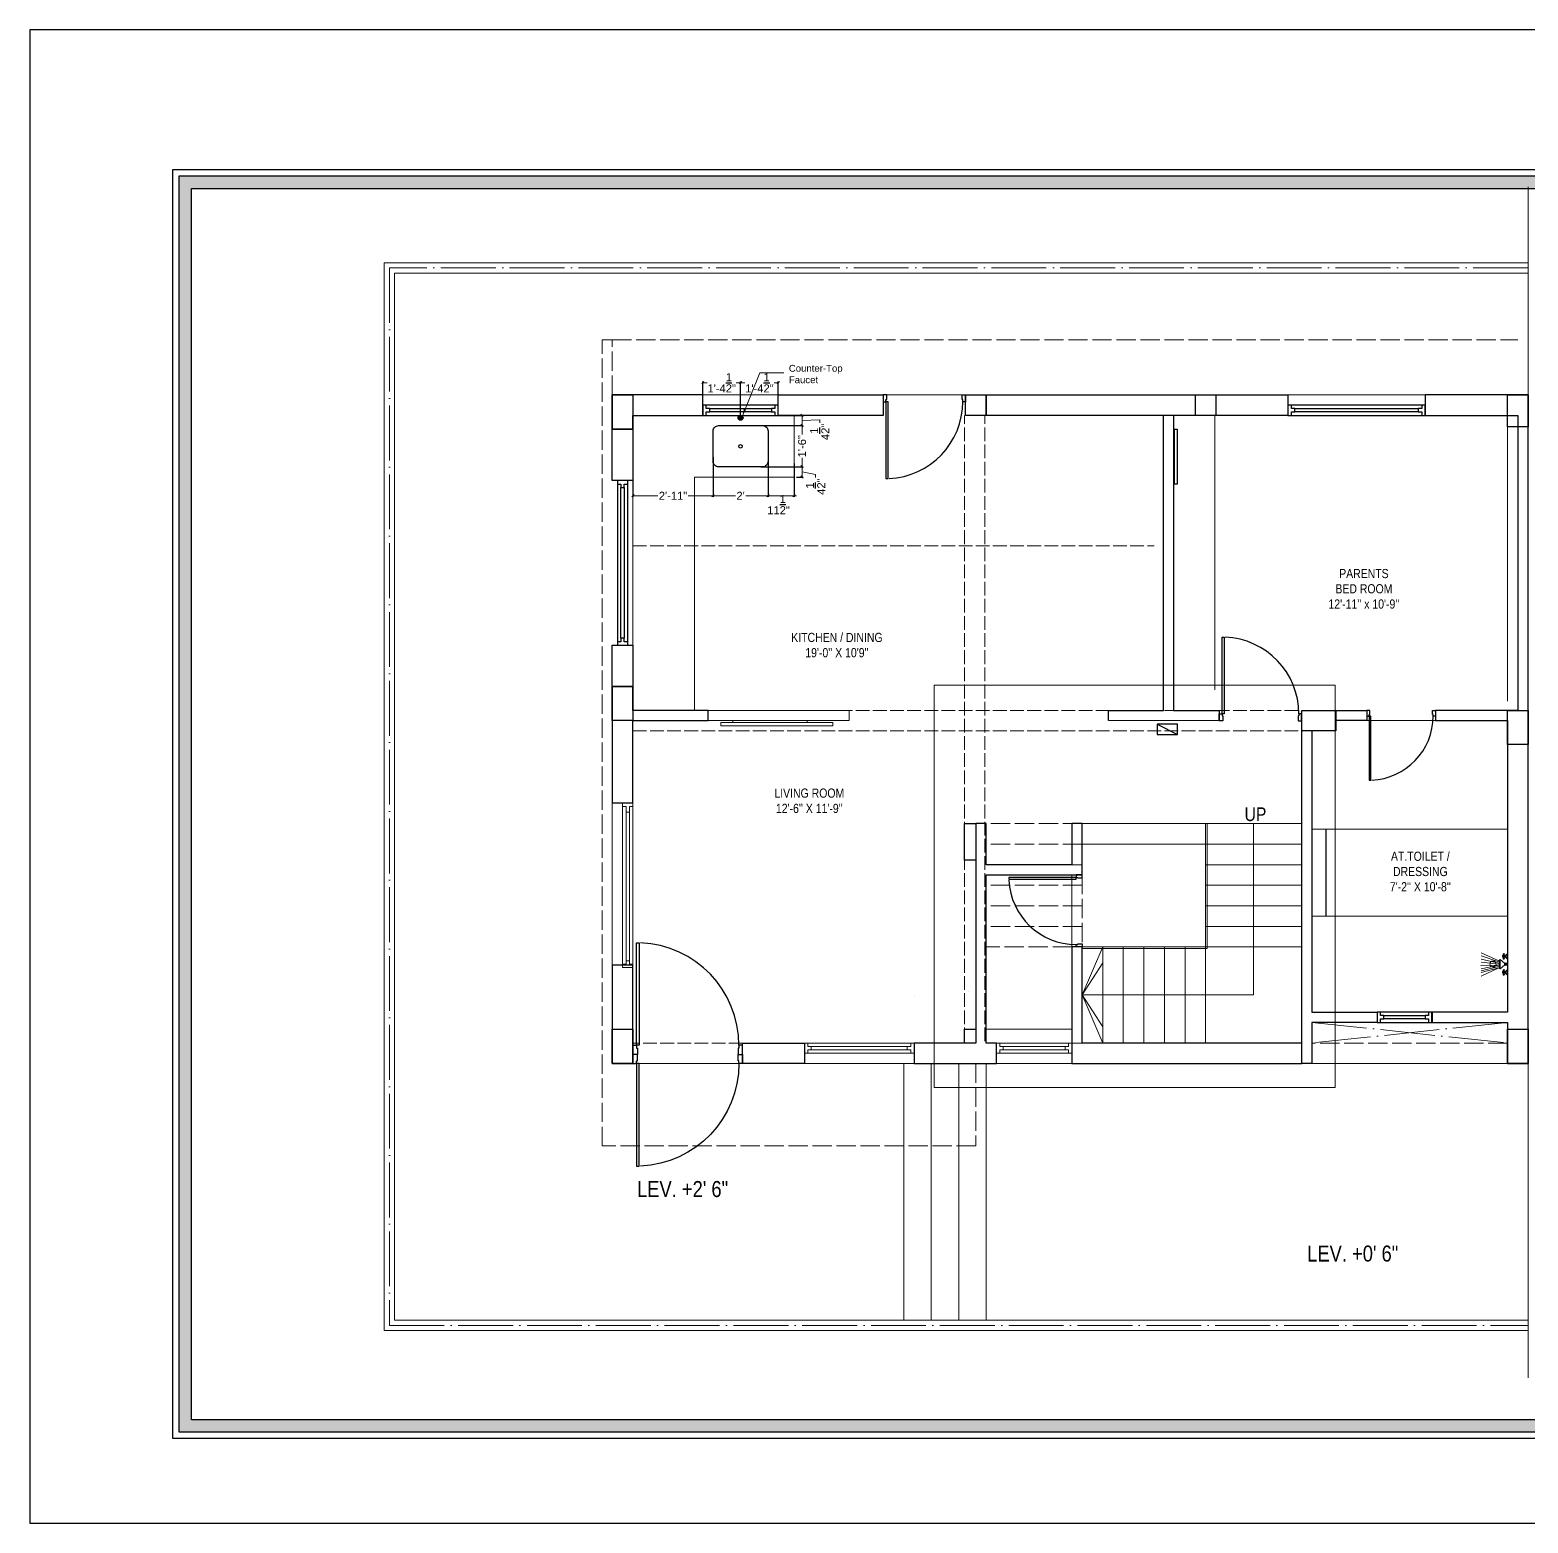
# Model space of a CAD drawing. Header units: millimetres. Extents: x 35877 to 3066687, y -650199 to -40525.
# Drawn here: x 147264 to 147919, y -177737 to -177084 of the extents above; entities that cross this region are included whole.
import ezdxf

# ---------------------------------------------------------------- set-up
doc = ezdxf.new("R2010")
doc.units = ezdxf.units.MM
doc.header["$MEASUREMENT"] = 0
doc.header["$PDMODE"] = 35
doc.linetypes.add('ACAD_ISO02W100', pattern=[15, 12, -3])
doc.linetypes.add('ACAD_ISO04W100', pattern=[30, 24, -3, 0, -3])
doc.layers.get('Defpoints').update_dxf_attribs({"color": 220})
for name, color, linetype in [('AR DOOR', 40, 'Continuous'), ('AR ELE-5', 134, 'Continuous'), ('GROUND FLOOR  ( Text )', 251, 'Continuous')]:
    doc.layers.add(name, color=color, linetype=linetype)
for name, color, linetype, lineweight in [('CENTERLINE ( COLUMN ) ~ DIM', 7, 'Continuous', 9), ('COLUMN', 1, 'Continuous', 30), ('dim05', 1, 'Continuous', 13), ('FIRST FLOOR ( TEXT )', 7, 'Continuous', 9), ('FUR', 250, 'Continuous', 0), ('FURNITURE', 32, 'Continuous', 9), ('GROUND FLOOR', 7, 'Continuous', 9), ('GROUND FLOOR  ( HATCH )', 251, 'Continuous', 9), ('GROUND FLOOR  ( PLINE )', 251, 'Continuous', 30), ('GROUND FLOOR ( DW_RAIL )', 7, 'Continuous', 9), ('GROUND FLOOR ( STAIR )', 251, 'Continuous', 9), ('Labelling', 1, 'Continuous', 25), ('NAME PLATE', 7, 'Continuous', 25), ('UTILITY', 48, 'Continuous', 9), ('wall', 7, 'Continuous', 30), ('XX~SLAB ( BEAM )~ ( DIM )', 7, 'Continuous', 9)]:
    doc.layers.add(name, color=color, linetype=linetype, lineweight=lineweight)
doc.layers.add('PDF_INT-ELEC SWITCH BOARD', color=7, linetype='Continuous', true_color=0x00751d)
doc.layers.add('XX~SLAB ( PLINE )', color=251, linetype='Continuous', plot=False)
doc.styles.add('Arial', font='arial.ttf')
doc.styles.add("Cn_BT_0'-0", font='swissc.ttf')
doc.styles.add('Cn_BT_9 ( BOLD )', font='swisscb.ttf', dxfattribs={"height": 9})
doc.styles.add('KATHA', font='swissc.ttf')
doc.styles.get("Standard").update_dxf_attribs({"font": 'arial.ttf', "height": 6})
doc.styles.add('style4', font='ARIALN.TTF')
doc.dimstyles.new('Cn_BT_9 ( BOLD )', dxfattribs={"dimtxt": 9, "dimasz": 5, "dimexe": 1.5, "dimexo": 0, "dimgap": 0.09, "dimtad": 0, "dimzin": 3, "dimdsep": 46, "dimlunit": 4, "dimtxsty": 'Cn_BT_9 ( BOLD )', "dimblk": 'DOT', "dimcen": 0.09, "dimdle": 1.5, "dimclrd": 251, "dimclre": 251, "dimclrt": 5, "dimadec": 0, "dimazin": 0, "dimtfac": 0.75, "dimtofl": 0, "dimtmove": 0, "dimatfit": 3, "dimfxl": 0, "dimtolj": 1, "dimtzin": 0, "dimlwd": 15, "dimlwe": 15, "dimarcsym": 0})
doc.dimstyles.new('ISO-25', dxfattribs={"dimtxt": 2.5, "dimasz": 1, "dimexe": 0.5, "dimexo": 1, "dimtad": 0, "dimdec": 1, "dimlunit": 4, "dimtxsty": 'Standard', "dimblk": 'OBLIQUE', "dimcen": 2.5, "dimclrd": 1, "dimclre": 1, "dimclrt": 5, "dimadec": 0, "dimazin": 0, "dimtfac": 1, "dimtdec": 1, "dimtmove": 0, "dimatfit": 3, "dimfxl": 1, "dimlwd": -1, "dimarcsym": 0})

# ---------------------------------------------------------------- blocks, each defined once
blk = doc.blocks.new('LAYOUT FILE')
at = {"layer": 'NAME PLATE', "true_color": 0xd39e00}
h = blk.add_hatch(color=42, dxfattribs=at)
h.paths.add_polyline_path([(3346889.83, -513806.18), (3346889.83, -514260.7), (3347535.56, -514260.7), (3347535.56, -513806.18)])
h.paths.add_polyline_path([(3346894.36, -513810.71), (3347531.03, -513810.71), (3347531.03, -514256.17), (3346894.36, -514256.17)], flags=16)
at = {"layer": 'NAME PLATE', "color": 42, "true_color": 0xd39e00}
for points in [[(3346887.56, -513803.91), (3347537.83, -513803.91), (3347537.83, -514262.96), (3346887.56, -514262.96)], [(3346889.83, -513806.18), (3347535.56, -513806.18), (3347535.56, -514260.7), (3346889.83, -514260.7)], [(3346894.36, -513810.71), (3347531.03, -513810.71), (3347531.03, -514256.17), (3346894.36, -514256.17)]]:
    blk.add_lwpolyline(points, close=True, dxfattribs=at)
blk = doc.blocks.new('*U116')
for points in [[(-40, 0), (0, 0), (0, 30), (10, 30), (10, 100), (-40, 100)], [(0, 0), (0, -1120), (30, -1120), (30, 0)], [(1160, 0), (1120, 0), (1120, 30), (1110, 30), (1110, 100), (1160, 100)]]:
    blk.add_lwpolyline(points, close=True)
at = {"layer": 'AR ELE-5', "linetype": 'ByBlock', "ltscale": 15}
blk.add_arc((-2, 1), 1122, 272.373, 359.9653, dxfattribs=at)
blk = doc.blocks.new('*U18')
for points in [[(0, 0), (0, 1120), (-30, 1120), (-30, 0)], [(40, 0), (0, 0), (0, -30), (-10, -30), (-10, -100), (40, -100)], [(-1160, 0), (-1120, 0), (-1120, -30), (-1110, -30), (-1110, -100), (-1160, -100)]]:
    blk.add_lwpolyline(points, close=True)
at = {"layer": 'AR ELE-5', "linetype": 'ByBlock', "ltscale": 15}
blk.add_arc((2, -1), 1122, 92.373, 179.9653, dxfattribs=at)
blk = doc.blocks.new('*U20')
for points in [[(0, 0), (0, 1120), (30, 1120), (30, 0)], [(-40, 0), (0, 0), (0, -30), (10, -30), (10, -100), (-40, -100)], [(1160, 0), (1120, 0), (1120, -30), (1110, -30), (1110, -100), (1160, -100)]]:
    blk.add_lwpolyline(points, close=True)
at = {"layer": 'AR ELE-5', "linetype": 'ByBlock', "ltscale": 15}
blk.add_arc((-2, -1), 1122, 0.0347, 87.627, dxfattribs=at)
blk = doc.blocks.new('*U25')
for points in [[(-40, 0), (0, 0), (0, 30), (10, 30), (10, 100), (-40, 100)], [(0, 0), (0, -1120), (30, -1120), (30, 0)], [(1160, 0), (1120, 0), (1120, 30), (1110, 30), (1110, 100), (1160, 100)]]:
    blk.add_lwpolyline(points, close=True)
at = {"layer": 'AR ELE-5', "linetype": 'ByBlock', "ltscale": 15}
blk.add_arc((-2, 1), 1122, 272.373, 359.9653, dxfattribs=at)
blk = doc.blocks.new('A$C07311617')
at = {"layer": 'UTILITY'}
h = blk.add_hatch(color=7, dxfattribs=at)
h.paths.add_polyline_path([(-3.13, 2.02), (-3.13, 0), (-3.74, 0), (-3.74, 0.46), (-3.74, 1.42)])
h.paths.add_polyline_path([(-3.13, 0), (-3.13, -0.46), (-3.13, -2.02), (-3.74, -1.59), (-3.74, -0.46), (-3.74, 0)])
h = blk.add_hatch(color=7, dxfattribs=at)
h.paths.add_polyline_path([(0, 0.46), (0, 0), (-1.35, 0), (-1.35, 0.46)])
h.paths.add_polyline_path([(0, 0), (0, -0.46), (-1.35, -0.46), (-1.35, 0)])
at = {"layer": 'UTILITY', "color": 7}
for p, q in [((-3.74, 1.42), (-11.52, 4.9)), ((-3.74, 0.94), (-11.52, 3.66)), ((-3.74, 0.46), (-11.52, 2.15)), ((-3.74, 0), (-11.52, 0.93)), ((-3.13, 2.02), (-3.74, 1.42)), ((-3.13, -0.46), (-3.13, 2.02)), ((-1.35, 0.46), (-3.13, 2.02)), ((-3.13, 0.46), (-3.13, 1.42)), ((-1.74, 3.79), (-1.74, 4.05)), ((-1.74, 2.99), (-1.74, 2.72)), ((-1.47, 3.79), (-1.47, 4.05)), ((-1.47, 2.99), (-1.47, 2.72)), ((-1.35, -0.46), (-1.35, 0.46)), ((-1.35, 0.46), (0, 0.46)), ((-0.8, 3.9), (-0.8, 2.88)), ((-0.27, 2.44), (-0.27, 4.33)), ((0, -0.46), (0, 0.46)), ((-3.74, -0.46), (-11.62, -0.61)), ((-3.74, -0.46), (-11.57, -2.09)), ((-3.74, -1.03), (-11.52, -2.96)), ((-3.74, -1.59), (-11.52, -5.3)), ((-3.74, -1.59), (-11.52, -3.73)), ((-3.74, -1.59), (-3.13, -2.02)), ((-3.13, -0.46), (-3.13, -2.02)), ((-1.35, -0.46), (-3.13, -2.02)), ((-1.74, -3.22), (-1.74, -2.95)), ((-1.74, -4.02), (-1.74, -4.29)), ((-1.47, -3.22), (-1.47, -2.95)), ((-1.47, -4.02), (-1.47, -4.29)), ((-1.35, -0.46), (0, -0.46)), ((-0.8, -4.13), (-0.8, -3.11)), ((-0.27, -2.68), (-0.27, -4.56))]:
    blk.add_line(p, q, dxfattribs=at)
for points in [[(-1.35, 0.46), (-3.13, 2.02)], [(-3.13, -2.02), (-1.35, -0.46)]]:
    blk.add_lwpolyline(points, dxfattribs=at)
for points in [[(-1.07, 2.99), (-2.14, 2.99), (-2.14, 3.79), (-1.07, 3.79)], [(-1.07, -3.22), (-2.14, -3.22), (-2.14, -4.02), (-1.07, -4.02)]]:
    blk.add_lwpolyline(points, close=True, dxfattribs=at)
for centre, radius in [((-6.31, 0), 1.33), ((-1.6, 4.32), 0.298), ((-1.6, 3.39), 0.298), ((-1.6, 2.45), 0.298), ((-1.6, -2.69), 0.298), ((-1.6, -3.62), 0.298), ((-1.6, -4.55), 0.298)]:
    blk.add_circle(centre, radius, dxfattribs=at)
for centre, start, end in [((-1.47, 5.26), 285.25514, 344.74494), ((-1.47, 1.52), 15.25506, 74.74486), ((-1.47, -1.75), 285.25514, 344.74494), ((-1.47, -5.49), 15.25506, 74.74486)]:
    blk.add_arc(centre, 1.52, start, end, dxfattribs=at)
blk = doc.blocks.new('_Oblique')
at = {"layer": 'wall', "color": 0, "lineweight": -2}
blk.add_line((-0.5, -0.5), (0.5, 0.5), dxfattribs=at)
blk = doc.blocks.new('*D374')
at = {"layer": 'Defpoints', "color": 0, "lineweight": 30, "ltscale": 5, "transparency": 16777216}
for p in [(147527.83, -177269.4), (147562.93, -177269.4), (147562.93, -177287.31)]:
    blk.add_point(p, dxfattribs=at)
at = {"layer": 'dim05', "color": 1, "linetype": 'Continuous', "lineweight": -2, "ltscale": 5, "transparency": 16777216}
for p, q in [((147527.83, -177270.4), (147527.83, -177287.81)), ((147562.93, -177270.4), (147562.93, -177287.81))]:
    blk.add_line(p, q, dxfattribs=at)
at = {"layer": 'dim05', "color": 1, "linetype": 'Continuous', "ltscale": 5, "transparency": 16777216}
for p, q in [((147527.83, -177287.31), (147538.71, -177287.31)), ((147562.93, -177287.31), (147552.04, -177287.31))]:
    blk.add_line(p, q, dxfattribs=at)
at = {"layer": 'dim05', "color": 1, "ltscale": 5, "transparency": 16777216, "rotation": 180}
blk.add_blockref('_Oblique', (147527.83, -177287.31), dxfattribs=at)
at = {"layer": 'dim05', "color": 1, "ltscale": 5, "transparency": 16777216}
blk.add_blockref('_Oblique', (147562.93, -177287.31), dxfattribs=at)
at = {"layer": 'dim05', "color": 5, "lineweight": 25, "ltscale": 5, "transparency": 16777216, "insert": (147545.38, -177287.31), "char_height": 3.5, "attachment_point": 5, "style": 'Arial'}
blk.add_mtext('2\'-11"', dxfattribs=at)
blk = doc.blocks.new('*D375')
at = {"layer": 'Defpoints', "color": 0, "lineweight": 30, "ltscale": 5, "transparency": 16777216}
for p in [(147562.93, -177269.4), (147586.93, -177269.4), (147586.93, -177287.31)]:
    blk.add_point(p, dxfattribs=at)
at = {"layer": 'dim05', "color": 1, "linetype": 'Continuous', "lineweight": -2, "ltscale": 5, "transparency": 16777216}
for p, q in [((147562.93, -177270.4), (147562.93, -177287.81)), ((147586.93, -177270.4), (147586.93, -177287.81))]:
    blk.add_line(p, q, dxfattribs=at)
at = {"layer": 'dim05', "color": 1, "linetype": 'Continuous', "ltscale": 5, "transparency": 16777216}
for p, q in [((147562.93, -177287.31), (147572.66, -177287.31)), ((147586.93, -177287.31), (147577.19, -177287.31))]:
    blk.add_line(p, q, dxfattribs=at)
at = {"layer": 'dim05', "color": 1, "ltscale": 5, "transparency": 16777216, "rotation": 180}
blk.add_blockref('_Oblique', (147562.93, -177287.31), dxfattribs=at)
at = {"layer": 'dim05', "color": 1, "ltscale": 5, "transparency": 16777216}
blk.add_blockref('_Oblique', (147586.93, -177287.31), dxfattribs=at)
at = {"layer": 'dim05', "color": 5, "lineweight": 25, "ltscale": 5, "transparency": 16777216, "insert": (147574.93, -177287.31), "char_height": 3.5, "attachment_point": 5, "style": 'Arial'}
blk.add_mtext("2'", dxfattribs=at)
blk = doc.blocks.new('*D376')
at = {"layer": 'Defpoints', "color": 0, "lineweight": 30, "ltscale": 5, "transparency": 16777216}
for p in [(147586.93, -177272.3), (147598.33, -177272.14), (147598.33, -177287.31)]:
    blk.add_point(p, dxfattribs=at)
at = {"layer": 'dim05', "color": 1, "linetype": 'Continuous', "lineweight": -2, "ltscale": 5, "transparency": 16777216}
for p, q in [((147586.93, -177273.3), (147586.93, -177287.81)), ((147598.33, -177273.14), (147598.33, -177287.81))]:
    blk.add_line(p, q, dxfattribs=at)
at = {"layer": 'dim05', "color": 1, "linetype": 'Continuous', "ltscale": 5, "transparency": 16777216}
for p, q in [((147586.93, -177287.31), (147585.93, -177287.31)), ((147586.93, -177287.31), (147598.33, -177287.31)), ((147598.33, -177287.31), (147599.33, -177287.31))]:
    blk.add_line(p, q, dxfattribs=at)
at = {"layer": 'dim05', "color": 1, "ltscale": 5, "transparency": 16777216}
blk.add_blockref('_Oblique', (147586.93, -177287.31), dxfattribs=at)
at = {"layer": 'dim05', "color": 1, "ltscale": 5, "transparency": 16777216, "rotation": 180}
blk.add_blockref('_Oblique', (147598.33, -177287.31), dxfattribs=at)
at = {"layer": 'dim05', "color": 5, "lineweight": 25, "ltscale": 5, "transparency": 16777216, "insert": (147591.54, -177291.17), "char_height": 3.5, "attachment_point": 5, "style": 'Arial'}
blk.add_mtext('11{\\H1x;\\S1/2;}"', dxfattribs=at)
blk = doc.blocks.new('*D377')
at = {"layer": 'Defpoints', "color": 0, "lineweight": 30, "ltscale": 5, "transparency": 16777216}
for p in [(147582.78, -177274.62), (147601.81, -177274.62), (147598.33, -177279.15)]:
    blk.add_point(p, dxfattribs=at)
at = {"layer": 'dim05', "color": 1, "linetype": 'Continuous', "lineweight": -2, "ltscale": 5, "transparency": 16777216}
for p, q in [((147583.78, -177274.62), (147602.31, -177274.62)), ((147599.33, -177279.15), (147602.31, -177279.15))]:
    blk.add_line(p, q, dxfattribs=at)
at = {"layer": 'dim05', "color": 1, "linetype": 'Continuous', "ltscale": 5, "transparency": 16777216}
for p, q in [((147601.81, -177279.15), (147601.81, -177274.62)), ((147601.81, -177276.89), (147607.75, -177278.05)), ((147607.75, -177278.05), (147607.75, -177279.3))]:
    blk.add_line(p, q, dxfattribs=at)
at = {"layer": 'dim05', "color": 1, "ltscale": 5, "transparency": 16777216}
for p, rotation in [((147601.81, -177274.62), 90), ((147601.81, -177279.15), 270)]:
    blk.add_blockref('_Oblique', p, dxfattribs=dict(at, rotation=rotation))
at = {"layer": 'dim05', "color": 5, "lineweight": 25, "ltscale": 5, "transparency": 16777216, "insert": (147607.75, -177283.29), "char_height": 3.5, "attachment_point": 5, "rotation": 90, "style": 'Arial'}
blk.add_mtext('4{\\H1x;\\S1/2;}"', dxfattribs=at)
blk = doc.blocks.new('*D378')
at = {"layer": 'Defpoints', "color": 0, "lineweight": 30, "ltscale": 5, "transparency": 16777216}
for p in [(147582.99, -177256.62), (147601.81, -177256.62), (147584.6, -177274.62)]:
    blk.add_point(p, dxfattribs=at)
at = {"layer": 'dim05', "color": 1, "linetype": 'Continuous', "lineweight": -2, "ltscale": 5, "transparency": 16777216}
for p, q in [((147583.99, -177256.62), (147602.31, -177256.62)), ((147585.6, -177274.62), (147602.31, -177274.62))]:
    blk.add_line(p, q, dxfattribs=at)
at = {"layer": 'dim05', "color": 1, "linetype": 'Continuous', "ltscale": 5, "transparency": 16777216}
for p, q in [((147601.81, -177256.62), (147601.81, -177260.51)), ((147601.81, -177274.62), (147601.81, -177270.73))]:
    blk.add_line(p, q, dxfattribs=at)
at = {"layer": 'dim05', "color": 1, "ltscale": 5, "transparency": 16777216}
for p, rotation in [((147601.81, -177256.62), 90), ((147601.81, -177274.62), 270)]:
    blk.add_blockref('_Oblique', p, dxfattribs=dict(at, rotation=rotation))
at = {"layer": 'dim05', "color": 5, "lineweight": 25, "ltscale": 5, "transparency": 16777216, "insert": (147601.81, -177265.62), "char_height": 3.5, "attachment_point": 5, "rotation": 90, "style": 'Arial'}
blk.add_mtext('1\'-6"', dxfattribs=at)
blk = doc.blocks.new('_Dot')
at = {"color": 0, "linetype": 'ByBlock', "lineweight": -2}
blk.add_line((-0.5, 0), (-1, 0), dxfattribs=at)
at = {"color": 0, "linetype": 'ByBlock', "const_width": 0.5}
blk.add_lwpolyline([(-0.25, 0, 1), (0.25, 0, 1)], format="xyb", close=True, dxfattribs=at)
blk = doc.blocks.new('*D385')
at = {"layer": 'Defpoints', "color": 0, "lineweight": 30, "ltscale": 5, "transparency": 16777216}
for p in [(147582.99, -177252.15), (147582.99, -177256.62), (147601.81, -177252.15)]:
    blk.add_point(p, dxfattribs=at)
at = {"layer": 'dim05', "color": 1, "linetype": 'Continuous', "lineweight": -2, "ltscale": 5, "transparency": 16777216}
for p, q in [((147583.99, -177252.15), (147602.31, -177252.15)), ((147583.99, -177256.62), (147602.31, -177256.62))]:
    blk.add_line(p, q, dxfattribs=at)
at = {"layer": 'dim05', "color": 1, "linetype": 'Continuous', "ltscale": 5, "transparency": 16777216}
for p, q in [((147601.81, -177256.62), (147601.81, -177252.15)), ((147601.81, -177254.39), (147609.56, -177254.13)), ((147609.56, -177254.13), (147609.56, -177255.38))]:
    blk.add_line(p, q, dxfattribs=at)
at = {"layer": 'dim05', "color": 1, "ltscale": 5, "transparency": 16777216}
for p, rotation in [((147601.81, -177252.15), 90), ((147601.81, -177256.62), 270)]:
    blk.add_blockref('_Oblique', p, dxfattribs=dict(at, rotation=rotation))
at = {"layer": 'dim05', "color": 5, "lineweight": 25, "ltscale": 5, "transparency": 16777216, "insert": (147609.56, -177259.36), "char_height": 3.5, "attachment_point": 5, "rotation": 90, "style": 'Arial'}
blk.add_mtext('4{\\H1x;\\S1/2;}"', dxfattribs=at)
blk = doc.blocks.new('*D386')
at = {"layer": 'Defpoints', "color": 0, "lineweight": 30, "ltscale": 5, "transparency": 16777216}
for p in [(147558.43, -177237.89), (147558.43, -177252.15), (147574.93, -177254.29)]:
    blk.add_point(p, dxfattribs=at)
at = {"layer": 'dim05', "color": 1, "linetype": 'Continuous', "lineweight": -2, "ltscale": 5, "transparency": 16777216}
for p, q in [((147558.43, -177251.15), (147558.43, -177237.39)), ((147574.93, -177253.29), (147574.93, -177237.39))]:
    blk.add_line(p, q, dxfattribs=at)
at = {"layer": 'dim05', "color": 1, "linetype": 'Continuous', "ltscale": 5, "transparency": 16777216}
for p, q in [((147558.43, -177237.89), (147560.29, -177237.89)), ((147574.93, -177237.89), (147573.06, -177237.89))]:
    blk.add_line(p, q, dxfattribs=at)
at = {"layer": 'dim05', "color": 1, "ltscale": 5, "transparency": 16777216, "rotation": 180}
blk.add_blockref('_Oblique', (147558.43, -177237.89), dxfattribs=at)
at = {"layer": 'dim05', "color": 1, "ltscale": 5, "transparency": 16777216}
blk.add_blockref('_Oblique', (147574.93, -177237.89), dxfattribs=at)
at = {"layer": 'dim05', "color": 5, "lineweight": 25, "ltscale": 5, "transparency": 16777216, "insert": (147566.68, -177237.89), "char_height": 3.5, "attachment_point": 5, "style": 'Arial'}
blk.add_mtext('1\'-4{\\H1x;\\S1/2;}"', dxfattribs=at)
blk = doc.blocks.new('*D387')
at = {"layer": 'Defpoints', "color": 0, "lineweight": 30, "ltscale": 5, "transparency": 16777216}
for p in [(147591.43, -177237.89), (147574.93, -177254.29), (147591.43, -177252.15)]:
    blk.add_point(p, dxfattribs=at)
at = {"layer": 'dim05', "color": 1, "linetype": 'Continuous', "lineweight": -2, "ltscale": 5, "transparency": 16777216}
for p, q in [((147574.93, -177253.29), (147574.93, -177237.39)), ((147591.43, -177251.15), (147591.43, -177237.39))]:
    blk.add_line(p, q, dxfattribs=at)
at = {"layer": 'dim05', "color": 1, "linetype": 'Continuous', "ltscale": 5, "transparency": 16777216}
for p, q in [((147574.93, -177237.89), (147576.79, -177237.89)), ((147591.43, -177237.89), (147589.56, -177237.89))]:
    blk.add_line(p, q, dxfattribs=at)
at = {"layer": 'dim05', "color": 1, "ltscale": 5, "transparency": 16777216, "rotation": 180}
blk.add_blockref('_Oblique', (147574.93, -177237.89), dxfattribs=at)
at = {"layer": 'dim05', "color": 1, "ltscale": 5, "transparency": 16777216}
blk.add_blockref('_Oblique', (147591.43, -177237.89), dxfattribs=at)
at = {"layer": 'dim05', "color": 5, "lineweight": 25, "ltscale": 5, "transparency": 16777216, "insert": (147583.18, -177237.89), "char_height": 3.5, "attachment_point": 5, "style": 'Arial'}
blk.add_mtext('1\'-4{\\H1x;\\S1/2;}"', dxfattribs=at)

msp = doc.modelspace()

# ---------------------------------------------------------------- hatches: boundary and pattern name
at = {"layer": 'GROUND FLOOR  ( HATCH )', "lineweight": 30, "true_color": 0x008585}
h = msp.add_hatch(color=136, dxfattribs=at)
h.dxf.hatch_style = 1
h.paths.add_polyline_path([(147575.994, -177253.221, 1), (147573.859, -177253.221, 1)])

# ---------------------------------------------------------------- linework, layer by layer
at = {"color": 5}
msp.add_lwpolyline([(147764.693, -177258.154), (147765.868, -177258.154), (147765.868, -177282.162), (147764.693, -177282.162)], close=True, dxfattribs=at)
at = {"lineweight": 9}
for points in [[(147615.326, -177387.867), (147615.326, -177386.42), (147566.326, -177386.42), (147566.326, -177387.867)], [(147604.044, -177386.42), (147604.044, -177385.654), (147571.607, -177385.654), (147571.607, -177386.42)]]:
    msp.add_lwpolyline(points, close=True, dxfattribs=at)
at = {"layer": 'CENTERLINE ( COLUMN ) ~ DIM'}
for p, q in [((147518.826, -177258.154), (147527.826, -177258.154)), ((147518.826, -177280.654), (147527.826, -177280.654)), ((147518.826, -177352.654), (147527.826, -177352.654))]:
    msp.add_line(p, q, dxfattribs=at)
at = {"layer": 'COLUMN'}
for points in [[(147518.826, -177243.154), (147527.826, -177243.154), (147527.826, -177258.154), (147518.826, -177258.154)], [(147673.326, -177243.154), (147682.326, -177243.154), (147682.326, -177252.154), (147673.326, -177252.154)], [(147773.826, -177243.154), (147782.826, -177243.154), (147782.826, -177252.154), (147773.826, -177252.154)], [(147910.33, -177243.154), (147919.326, -177243.154), (147919.326, -177257.154), (147910.33, -177257.154)], [(147518.826, -177370.654), (147527.826, -177370.654), (147527.826, -177385.654), (147518.826, -177385.654)], [(147835.326, -177381.154), (147835.326, -177390.154), (147820.326, -177390.154), (147820.326, -177381.154)], [(147910.326, -177381.154), (147919.326, -177381.154), (147919.326, -177396.154), (147910.326, -177396.154)], [(147518.826, -177520.654), (147527.826, -177520.654), (147527.826, -177535.654), (147518.826, -177535.654)], [(147910.326, -177520.654), (147919.326, -177520.654), (147919.326, -177535.654), (147910.326, -177535.654)]]:
    msp.add_lwpolyline(points, close=True, dxfattribs=at)
at = {"layer": 'dim05', "color": 9, "lineweight": 0, "true_color": 0xc7c8ca}
msp.add_lwpolyline([(147659.603, -177370.165), (147834.969, -177370.165), (147834.969, -177546.071), (147659.603, -177546.071)], close=True, dxfattribs=at)
at = {"layer": 'dim05', "color": 31, "lineweight": 30, "true_color": 0xfecc66}
msp.add_circle((147574.926, -177253.221), 1.067, dxfattribs=at)
at = {"layer": 'FUR'}
for p, q in [((147651.105, -177505.965), (147651.105, -177505.965)), ((147674.694, -177503.965), (147674.694, -177503.965))]:
    msp.add_line(p, q, dxfattribs=at)
at = {"layer": 'FURNITURE', "lineweight": 30}
for points in [[(147565.25, -177274.621, -0.4142136), (147562.926, -177272.297), (147562.926, -177258.945, -0.4142136), (147565.25, -177256.621)], [(147565.25, -177256.621), (147584.603, -177256.621, -0.4142136), (147586.926, -177258.945), (147586.926, -177272.297)], [(147586.926, -177272.297, -0.4142136), (147584.603, -177274.621), (147565.25, -177274.621)]]:
    msp.add_lwpolyline(points, format="xyb", dxfattribs=at)
at = {"layer": 'FURNITURE'}
msp.add_lwpolyline([(147622.37, -177381.154), (147560.769, -177381.154), (147560.769, -177385.654), (147622.37, -177385.654)], close=True, dxfattribs=at)
at = {"layer": 'FURNITURE', "lineweight": 30}
msp.add_circle((147574.926, -177265.654), 0.762, dxfattribs=at)
at = {"layer": 'GROUND FLOOR'}
for p, q in [((147919.326, -177152.105), (147919.326, -177673.038)), ((147419.076, -177185.404), (147919.326, -177185.404)), ((147419.076, -177185.404), (147419.076, -177652.404)), ((147423.576, -177189.904), (147919.326, -177189.904)), ((147423.576, -177189.904), (147423.576, -177647.904)), ((147919.326, -177243.154), (147518.826, -177243.154)), ((147637.326, -177243.154), (147637.326, -177252.154)), ((147673.326, -177243.154), (147673.326, -177252.154)), ((147682.326, -177243.154), (147682.326, -177252.154)), ((147814.326, -177243.154), (147814.326, -177252.154)), ((147874.326, -177243.154), (147874.326, -177252.154)), ((147527.826, -177252.154), (147527.826, -177372.154)), ((147637.326, -177252.154), (147527.826, -177252.154)), ((147755.826, -177252.154), (147673.326, -177252.154)), ((147910.326, -177252.154), (147760.326, -177252.154)), ((147527.826, -177280.654), (147518.826, -177280.654)), ((147527.826, -177352.654), (147518.826, -177352.654)), ((147560.769, -177381.154), (147527.826, -177381.154)), ((147560.769, -177381.154), (147560.769, -177385.654)), ((147759.826, -177381.154), (147735.826, -177381.154)), ((147735.826, -177385.654), (147735.826, -177381.154)), ((147764.326, -177381.154), (147782.326, -177381.154)), ((147820.326, -177381.154), (147820.326, -177535.654)), ((147848.826, -177381.154), (147820.326, -177381.154)), ((147848.826, -177381.154), (147848.826, -177385.654)), ((147910.326, -177381.154), (147878.83, -177381.153)), ((147878.83, -177381.153), (147878.83, -177385.653)), ((147527.826, -177385.654), (147527.826, -177535.654)), ((147560.769, -177385.654), (147527.826, -177385.654)), ((147910.326, -177385.654), (147835.326, -177385.654)), ((147910.326, -177385.654), (147910.326, -177513.154)), ((147824.826, -177390.154), (147824.826, -177513.154)), ((147518.826, -177421.654), (147518.826, -177492.654)), ((147527.826, -177421.654), (147518.826, -177421.654)), ((147719.826, -177448.654), (147719.826, -177430.654)), ((147724.326, -177453.154), (147724.326, -177430.654)), ((147824.826, -177433.154), (147910.326, -177433.154)), ((147719.826, -177535.654), (147719.826, -177453.154)), ((147824.826, -177471.154), (147910.326, -177471.154)), ((147724.326, -177526.654), (147724.326, -177484.654)), ((147527.826, -177492.654), (147518.826, -177492.654)), ((147856.326, -177513.154), (147910.326, -177513.154)), ((147877.326, -177513.154), (147877.326, -177517.654)), ((147824.826, -177517.654), (147824.826, -177535.654)), ((147856.326, -177517.654), (147910.326, -177517.654)), ((147910.326, -177517.654), (147910.326, -177535.654)), ((147677.826, -177526.654), (147575.826, -177526.654)), ((147575.826, -177526.654), (147575.826, -177535.654)), ((147820.326, -177526.654), (147686.826, -177526.654)), ((147919.326, -177535.654), (147518.826, -177535.654)), ((147646.326, -177535.654), (147646.326, -177647.904)), ((147658.326, -177535.654), (147658.326, -177647.904)), ((147670.326, -177535.654), (147670.326, -177647.904)), ((147682.326, -177535.654), (147682.326, -177647.904)), ((147423.576, -177647.904), (147919.326, -177647.904)), ((147419.076, -177652.404), (147919.326, -177652.404))]:
    msp.add_line(p, q, dxfattribs=at)
at = {"layer": 'GROUND FLOOR', "linetype": 'ACAD_ISO02W100', "ltscale": 0.7}
for p, q in [((147518.826, -177243.154), (147518.826, -177219.154)), ((147910.326, -177526.654), (147824.826, -177526.654))]:
    msp.add_line(p, q, dxfattribs=at)
at = {"layer": 'GROUND FLOOR', "color": 5}
msp.add_line((147724.326, -177453.154), (147682.326, -177453.154), dxfattribs=at)
at = {"layer": 'GROUND FLOOR', "color": 1, "linetype": 'ACAD_ISO04W100'}
for p, q in [((147824.826, -177517.654), (147910.326, -177526.654)), ((147910.326, -177517.654), (147824.826, -177526.654))]:
    msp.add_line(p, q, dxfattribs=at)
msp.add_lwpolyline([(147919.326, -177187.654), (147421.326, -177187.654), (147421.326, -177650.154), (147919.326, -177650.154)], dxfattribs=at)
at = {"layer": 'GROUND FLOOR', "color": 1, "linetype": 'ACAD_ISO02W100', "ltscale": 0.7}
msp.add_lwpolyline([(147677.826, -177535.654), (147677.826, -177571.654), (147514.326, -177571.654), (147514.326, -177219.154), (147518.826, -177219.154)], dxfattribs=at)
at = {"layer": 'GROUND FLOOR', "linetype": 'ACAD_ISO02W100', "ltscale": 0.7}
msp.add_lwpolyline([(147518.826, -177219.154), (147914.826, -177219.154)], dxfattribs=at)
at = {"layer": 'GROUND FLOOR'}
msp.add_lwpolyline([(147778.326, -177430.654), (147778.326, -177484.654), (147724.326, -177484.654)], dxfattribs=at)
at = {"layer": 'GROUND FLOOR  ( PLINE )'}
for p, q in [((147682.326, -177243.154), (147814.326, -177243.154)), ((147682.326, -177252.154), (147682.326, -177243.154)), ((147814.326, -177243.154), (147814.326, -177252.154)), ((147755.826, -177252.154), (147682.326, -177252.154)), ((147814.326, -177252.154), (147755.826, -177252.154)), ((147759.826, -177381.154), (147759.826, -177252.154)), ((147764.326, -177252.154), (147764.326, -177381.154)), ((147735.826, -177385.654), (147735.826, -177381.154)), ((147735.826, -177381.154), (147759.826, -177381.154)), ((147764.326, -177381.154), (147784.287, -177381.154)), ((147784.287, -177381.154), (147784.287, -177385.721)), ((147784.287, -177385.721), (147735.826, -177385.654))]:
    msp.add_line(p, q, dxfattribs=at)
at = {"layer": 'GROUND FLOOR  ( PLINE )', "lineweight": 0}
msp.add_line((147719.826, -177520.654), (147682.326, -177520.654), dxfattribs=at)
at = {"layer": 'GROUND FLOOR  ( PLINE )'}
for points in [[(147558.426, -177243.154), (147518.826, -177243.154), (147518.826, -177258.154), (147527.826, -177258.154), (147527.826, -177252.154), (147558.426, -177252.154)], [(147591.426, -177243.154), (147637.326, -177243.154), (147637.326, -177252.154), (147591.426, -177252.154)], [(147919.326, -177243.154), (147874.326, -177243.154), (147874.326, -177252.154), (147914.826, -177252.154), (147914.826, -177381.154), (147878.83, -177381.153), (147878.83, -177385.653), (147910.326, -177385.654), (147910.326, -177513.154), (147877.326, -177513.154), (147877.326, -177517.654), (147910.326, -177517.654), (147910.326, -177535.654), (147919.326, -177535.654)], [(147527.826, -177280.654), (147518.826, -177280.654), (147518.826, -177258.154), (147527.826, -177258.154)], [(147527.826, -177370.654), (147518.826, -177370.654), (147518.826, -177352.654), (147527.826, -177352.654)], [(147527.826, -177385.654), (147560.769, -177385.654), (147560.769, -177381.154), (147527.826, -177381.154), (147527.826, -177370.654), (147518.826, -177370.654), (147518.826, -177421.654), (147527.826, -177421.654)], [(147820.326, -177526.654), (147724.326, -177526.654), (147724.326, -177484.654), (147719.826, -177484.654), (147719.826, -177535.654), (147820.326, -177535.654)], [(147527.826, -177492.654), (147518.826, -177492.654), (147518.826, -177535.654), (147527.826, -177535.654)], [(147575.826, -177526.654), (147602.826, -177526.654), (147602.826, -177535.654), (147575.826, -177535.654)]]:
    msp.add_lwpolyline(points, close=True, dxfattribs=at)
for points in [[(147824.826, -177513.154), (147853.321, -177513.154), (147853.321, -177517.654), (147824.826, -177517.654), (147824.826, -177535.654), (147820.326, -177535.654), (147820.326, -177381.154), (147848.826, -177381.154), (147848.826, -177385.654), (147835.326, -177385.654)], [(147824.826, -177390.154), (147824.826, -177513.154)], [(147682.326, -177526.654), (147682.326, -177453.154), (147724.326, -177453.154), (147724.326, -177430.654), (147719.826, -177430.654), (147719.826, -177448.654), (147682.326, -177448.654), (147682.326, -177430.654), (147677.826, -177430.654), (147677.826, -177526.654), (147650.826, -177526.654), (147650.826, -177535.654), (147682.326, -177535.654)], [(147830.826, -177433.154), (147830.826, -177471.154)], [(147682.326, -177535.654), (147682.326, -177535.654), (147686.826, -177535.654), (147686.826, -177526.654), (147682.326, -177526.654)]]:
    msp.add_lwpolyline(points, dxfattribs=at)
at = {"layer": 'GROUND FLOOR ( DW_RAIL )'}
for points in [[(147527.826, -177493.654), (147527.826, -177492.154), (147526.326, -177492.154), (147526.326, -177490.654), (147524.826, -177490.654), (147524.826, -177425.654), (147526.326, -177425.654), (147526.326, -177423.154), (147527.826, -177423.154), (147527.826, -177421.654), (147523.326, -177421.654), (147523.326, -177423.154), (147524.826, -177423.154), (147524.826, -177425.654), (147526.326, -177425.654), (147526.326, -177490.654), (147524.826, -177490.654), (147524.826, -177492.154), (147523.326, -177492.154), (147523.326, -177493.654), (147527.826, -177493.654), (147527.826, -177421.654), (147523.326, -177421.654), (147523.326, -177493.654)], [(147602.826, -177526.654), (147650.826, -177526.654), (147650.826, -177535.654), (147602.826, -177535.654)], [(147650.826, -177526.654), (147649.326, -177526.654), (147649.326, -177528.154), (147647.826, -177528.154), (147647.826, -177529.654), (147605.826, -177529.654), (147605.826, -177528.154), (147604.326, -177528.154), (147604.326, -177526.654), (147602.826, -177526.654), (147602.826, -177531.154), (147604.326, -177531.154), (147604.326, -177529.654), (147605.826, -177529.654), (147605.826, -177528.154), (147647.826, -177528.154), (147647.826, -177529.654), (147649.326, -177529.654), (147649.326, -177531.154), (147650.826, -177531.154), (147650.826, -177526.654), (147602.826, -177526.654), (147602.826, -177531.154), (147650.826, -177531.154)], [(147719.826, -177526.654), (147718.326, -177526.654), (147718.326, -177528.154), (147716.826, -177528.154), (147716.826, -177529.654), (147689.826, -177529.654), (147689.826, -177528.154), (147688.326, -177528.154), (147688.326, -177526.654), (147686.826, -177526.654), (147686.826, -177531.154), (147688.326, -177531.154), (147688.326, -177529.654), (147689.826, -177529.654), (147689.826, -177528.154), (147716.826, -177528.154), (147716.826, -177529.654), (147718.326, -177529.654), (147718.326, -177531.154), (147719.826, -177531.154), (147719.826, -177526.654), (147686.826, -177526.654), (147686.826, -177531.154), (147719.826, -177531.154)]]:
    msp.add_lwpolyline(points, close=True, dxfattribs=at)
at = {"layer": 'GROUND FLOOR ( STAIR )', "color": 5, "linetype": 'ACAD_ISO02W100', "ltscale": 0.7}
for p, q in [((147724.326, -177430.654), (147682.326, -177430.654)), ((147724.326, -177439.654), (147682.326, -177439.654)), ((147724.326, -177448.654), (147682.326, -177448.654)), ((147724.326, -177453.154), (147724.326, -177484.654)), ((147724.326, -177457.654), (147682.326, -177457.654)), ((147724.326, -177466.654), (147682.326, -177466.654)), ((147724.326, -177475.654), (147682.326, -177475.654)), ((147719.826, -177484.654), (147682.326, -177484.654))]:
    msp.add_line(p, q, dxfattribs=at)
at = {"layer": 'GROUND FLOOR ( STAIR )'}
for p, q in [((147820.326, -177430.654), (147778.326, -177430.654)), ((147778.326, -177430.654), (147778.326, -177526.654)), ((147820.326, -177439.654), (147778.326, -177439.654)), ((147820.326, -177448.654), (147778.326, -177448.654)), ((147820.326, -177457.654), (147778.326, -177457.654)), ((147820.326, -177466.654), (147778.326, -177466.654)), ((147820.326, -177475.654), (147778.326, -177475.654)), ((147820.326, -177484.654), (147724.326, -177484.654)), ((147733.326, -177484.654), (147733.326, -177526.654)), ((147742.326, -177484.654), (147742.326, -177526.654)), ((147751.326, -177484.654), (147751.326, -177526.654)), ((147760.326, -177484.654), (147760.326, -177526.654)), ((147769.326, -177484.654), (147769.326, -177526.654))]:
    msp.add_line(p, q, dxfattribs=at)
msp.add_lwpolyline([(147724.326, -177505.654), (147733.326, -177484.654), (147733.326, -177491.654), (147724.326, -177505.654), (147733.326, -177526.654), (147733.326, -177519.654), (147724.326, -177505.654), (147799.326, -177505.654), (147799.326, -177430.654)], dxfattribs=at)
msp.add_lwpolyline([(147724.326, -177484.654), (147778.326, -177484.654), (147778.326, -177430.654), (147779.026, -177430.654), (147779.026, -177485.354), (147724.326, -177485.354)], close=True, dxfattribs=at)
at = {"layer": 'Labelling', "color": 251, "linetype": 'ACAD_ISO02W100', "lineweight": 0, "ltscale": 0.5, "true_color": 0x636466}
for p, q in [((147672.826, -177525.903), (147672.826, -177252.154)), ((147681.826, -177525.903), (147681.826, -177252.154)), ((147527.826, -177309.154), (147755.826, -177309.154)), ((147527.826, -177381.154), (147820.326, -177381.154)), ((147527.826, -177390.154), (147820.326, -177390.154)), ((147575.826, -177526.654), (147527.826, -177526.654))]:
    msp.add_line(p, q, dxfattribs=at)
at = {"layer": 'Labelling', "color": 251, "linetype": 'ACAD_ISO02W100', "lineweight": 0, "ltscale": 10, "true_color": 0x636466}
for p, q in [((147782.326, -177252.154), (147782.326, -177381.154)), ((147910.33, -177257.154), (147910.326, -177381.154)), ((147724.326, -177430.654), (147820.326, -177430.654)), ((147724.326, -177439.654), (147820.326, -177439.654))]:
    msp.add_line(p, q, dxfattribs=at)
at = {"layer": 'Labelling', "lineweight": 30, "ltscale": 10}
for points in [[(147672.826, -177430.654), (147677.826, -177430.654), (147677.826, -177446.654), (147672.826, -177446.654)], [(147672.826, -177520.654), (147677.826, -177520.654), (147677.826, -177526.654), (147672.826, -177526.654)]]:
    msp.add_lwpolyline(points, close=True, dxfattribs=at)
at = {"layer": 'PDF_INT-ELEC SWITCH BOARD', "color": 40, "lineweight": 30, "true_color": 0xffc61a}
msp.add_line((147757.135, -177387.154), (147765.95, -177391.702), dxfattribs=at)
msp.add_lwpolyline([(147765.95, -177391.702), (147765.95, -177387.154), (147757.135, -177387.154), (147757.135, -177391.702)], close=True, dxfattribs=at)
at = {"layer": 'XX~SLAB ( BEAM )~ ( DIM )'}
for p, q in [((147598.326, -177279.154), (147598.326, -177252.154)), ((147554.826, -177381.154), (147554.826, -177279.154)), ((147554.826, -177279.154), (147598.326, -177279.154))]:
    msp.add_line(p, q, dxfattribs=at)
at = {"layer": 'XX~SLAB ( BEAM )~ ( DIM )', "color": 3, "lineweight": 30}
msp.add_lwpolyline([(150047.032, -177083.561), (147264.147, -177083.561), (147264.147, -177736.619), (150047.032, -177736.619)], close=True, dxfattribs=at)
at = {"layer": 'XX~SLAB ( PLINE )'}
for points in [[(147558.426, -177252.154), (147559.926, -177252.154), (147559.926, -177250.654), (147561.426, -177250.654), (147561.426, -177249.154), (147588.426, -177249.154), (147588.426, -177250.654), (147589.926, -177250.654), (147589.926, -177252.154), (147591.426, -177252.154), (147591.426, -177247.654), (147589.926, -177247.654), (147589.926, -177249.154), (147588.426, -177249.154), (147588.426, -177250.654), (147561.426, -177250.654), (147561.426, -177249.154), (147559.926, -177249.154), (147559.926, -177247.654), (147558.426, -177247.654), (147558.426, -177252.154), (147591.426, -177252.154), (147591.426, -177247.654), (147558.426, -177247.654)], [(147874.326, -177247.654), (147872.826, -177247.654), (147872.826, -177249.154), (147871.326, -177249.154), (147871.326, -177250.654), (147817.326, -177250.654), (147817.326, -177249.154), (147815.826, -177249.154), (147815.826, -177247.654), (147814.326, -177247.654), (147814.326, -177252.154), (147815.826, -177252.154), (147815.826, -177250.654), (147817.326, -177250.654), (147817.326, -177249.154), (147871.326, -177249.154), (147871.326, -177250.654), (147872.826, -177250.654), (147872.826, -177252.154), (147874.326, -177252.154), (147874.326, -177247.654), (147814.326, -177247.654), (147814.326, -177252.154), (147874.326, -177252.154)], [(147525.576, -177352.654), (147525.576, -177351.154), (147524.076, -177351.154), (147524.076, -177349.654), (147522.576, -177349.654), (147522.576, -177283.654), (147524.076, -177283.654), (147524.076, -177282.154), (147525.576, -177282.154), (147525.576, -177280.654), (147521.076, -177280.654), (147521.076, -177282.154), (147522.576, -177282.154), (147522.576, -177283.654), (147524.076, -177283.654), (147524.076, -177349.654), (147522.576, -177349.654), (147522.576, -177351.154), (147521.076, -177351.154), (147521.076, -177352.654), (147525.576, -177352.654), (147525.576, -177280.654), (147521.076, -177280.654), (147521.076, -177352.654)], [(147877.321, -177513.154), (147875.821, -177513.154), (147875.821, -177514.654), (147874.321, -177514.654), (147874.321, -177516.154), (147856.321, -177516.154), (147856.321, -177514.654), (147854.821, -177514.654), (147854.821, -177513.154), (147853.321, -177513.154), (147853.321, -177517.654), (147854.821, -177517.654), (147854.821, -177516.154), (147856.321, -177516.154), (147856.321, -177514.654), (147874.321, -177514.654), (147874.321, -177516.154), (147875.821, -177516.154), (147875.821, -177517.654), (147877.321, -177517.654), (147877.321, -177513.154), (147853.321, -177513.154), (147853.321, -177517.654), (147877.321, -177517.654)]]:
    msp.add_lwpolyline(points, close=True, dxfattribs=at)

# ---------------------------------------------------------------- block references
at = {"layer": 'AR DOOR', "linetype": 'ByBlock', "lineweight": -2, "extrusion": (0, 0, -1)}
for name, p, xscale, yscale, zscale in [('*U116', (-147638.526, -177246.154), -0.02999999999997555, 0.02999999999997555, -0.02999999999997555), ('*U20', (-147785.487, -177382.721), -0.02999999999997555, 0.02999999999997555, -0.02999999999997555), ('*U25', (-147849.826, -177383.653), -0.02500332000264408, 0.02500332000264408, -0.02500332000264408), ('*U20', (-147529.426, -177527.654), -0.04000000000002399, 0.04000000000002399, -0.04000000000002399)]:
    msp.add_blockref(name, p, dxfattribs=dict(at, xscale=xscale, yscale=yscale, zscale=zscale))
for name, p, xscale, yscale, zscale, rotation in [('*U18', (-147721.701, -177454.204), -0.02624999999989069, 0.02624999999989069, -0.02624999999989069, 270), ('*U20', (-147529.426, -177535.654), 0.04000000000002399, 0.04000000000002399, -0.04000000000002399, 180)]:
    msp.add_blockref(name, p, dxfattribs=dict(at, xscale=xscale, yscale=yscale, zscale=zscale, rotation=rotation))
at = {"layer": 'FURNITURE', "lineweight": 18, "rotation": 0.03312803684924393}
msp.add_blockref('A$C07311617', (147910.326, -177492.154), dxfattribs=at)
at = {"layer": 'NAME PLATE', "lineweight": 0, "xscale": 1.209046105522275, "yscale": 1.209046105522275, "zscale": 1.209046105522275}
msp.add_blockref('LAYOUT FILE', (-3899214.73, 444067.977, 0.126), dxfattribs=at)

# ---------------------------------------------------------------- texts
at = {"layer": 'FIRST FLOOR ( TEXT )', "char_height": 4, "attachment_point": 5, "style": 'KATHA'}
for s, insert in [("PARENTS \\PBED ROOM\\P12'-11'' x 10'-9''", (147847.548, -177328.009)), ("KITCHEN / DINING\\P19'-0'' X 10'9''", (147617.074, -177352.627)), ("LIVING ROOM\\P12'-6'' X 11'-9''", (147604.995, -177420.724)), ("AT.TOILET /\\PDRESSING\\P7'-2'' X 10'-8''", (147872.233, -177451.67))]:
    msp.add_mtext(s, dxfattribs=dict(at, insert=insert))
at = {"layer": 'GROUND FLOOR  ( Text )', "insert": (147800.114, -177426.628), "char_height": 6, "attachment_point": 5, "style": "Cn_BT_0'-0"}
msp.add_mtext('UP', dxfattribs=at)
at = {"layer": 'GROUND FLOOR  ( Text )', "color": 1, "char_height": 7, "attachment_point": 5, "style": "Cn_BT_0'-0"}
for s, insert in [('LEV. +2\' 6"', (147549.569, -177590.585)), ('LEV. +0\' 6"', (147842.657, -177618.793))]:
    msp.add_mtext(s, dxfattribs=dict(at, insert=insert))
at = {"layer": 'Labelling', "color": 1, "insert": (147612.767, -177234.078, -0.07), "char_height": 3, "width": 33.45427, "attachment_point": 5, "style": 'style4'}
msp.add_mtext('\\A1;\\pxql;{\\fArial|b0|i0|c0|p34;Counter-Top Faucet}', dxfattribs=at)

# ---------------------------------------------------------------- dimensions: what is measured, and where the dimension line sits
at = {"layer": 'dim05', "color": 27, "lineweight": 25, "ltscale": 5, "true_color": 0x7d5120}
for base, p1, p2, picture, middle in [((147558.426, -177237.892), (147574.926, -177254.289), (147558.426, -177252.154), '*D386', (147566.676, -177237.892)), ((147591.426, -177237.892), (147574.926, -177254.289), (147591.426, -177252.154), '*D387', (147583.176, -177237.892)), ((147562.926, -177287.314), (147527.826, -177269.404), (147562.926, -177269.404), '*D374', (147545.376, -177287.314)), ((147586.926, -177287.314), (147562.926, -177269.404), (147586.926, -177269.404), '*D375', (147574.926, -177287.314))]:
    dim = msp.add_linear_dim(base=base, p1=p1, p2=p2, dimstyle='ISO-25', override={"dimtxt": 3.5, "dimtxsty": 'Arial'}, dxfattribs=at)
    dim.commit()
    dim.dimension.update_dxf_attribs({"geometry": picture, "text_midpoint": middle})
for base, p1, p2, picture, middle in [((147601.814, -177252.154), (147582.99, -177256.621), (147582.99, -177252.154), '*D385', (147609.564, -177256.001)), ((147601.814, -177274.621), (147598.326, -177279.154), (147582.78, -177274.621), '*D377', (147607.745, -177279.929))]:
    dim = msp.add_linear_dim(base=base, p1=p1, p2=p2, angle=90, dimstyle='ISO-25', override={"dimtxt": 3.5, "dimtxsty": 'Arial', "dimtmove": 1}, dxfattribs=at)
    dim.commit()
    dim.dimension.update_dxf_attribs({"geometry": picture, "text_midpoint": middle, "dimtype": 160})
dim = msp.add_linear_dim(base=(147601.814, -177256.621), p1=(147584.603, -177274.621), p2=(147582.99, -177256.621), angle=90, dimstyle='ISO-25', override={"dimtxt": 3.5, "dimtxsty": 'Arial', "dimtmove": 1}, dxfattribs=at)
dim.commit()
dim.dimension.update_dxf_attribs({"geometry": '*D378', "text_midpoint": (147601.814, -177265.621)})
dim = msp.add_linear_dim(base=(147598.326, -177287.314), p1=(147586.926, -177272.297), p2=(147598.326, -177272.137), dimstyle='ISO-25', override={"dimtxt": 3.5, "dimtxsty": 'Arial', "dimtmove": 1}, dxfattribs=at)
dim.commit()
dim.dimension.update_dxf_attribs({"geometry": '*D376', "text_midpoint": (147591.54, -177291.167), "dimtype": 160})

# ---------------------------------------------------------------- leaders
at = {"layer": 'dim05', "color": 10, "lineweight": 30}
msp.add_leader([(147575.703, -177252.308), (147583.332, -177233.603), (147593.874, -177233.603)], dimstyle='Cn_BT_9 ( BOLD )', override={"dimasz": 3, "dimclrd": 10}, dxfattribs=at)

doc.saveas('drawing.dxf')
